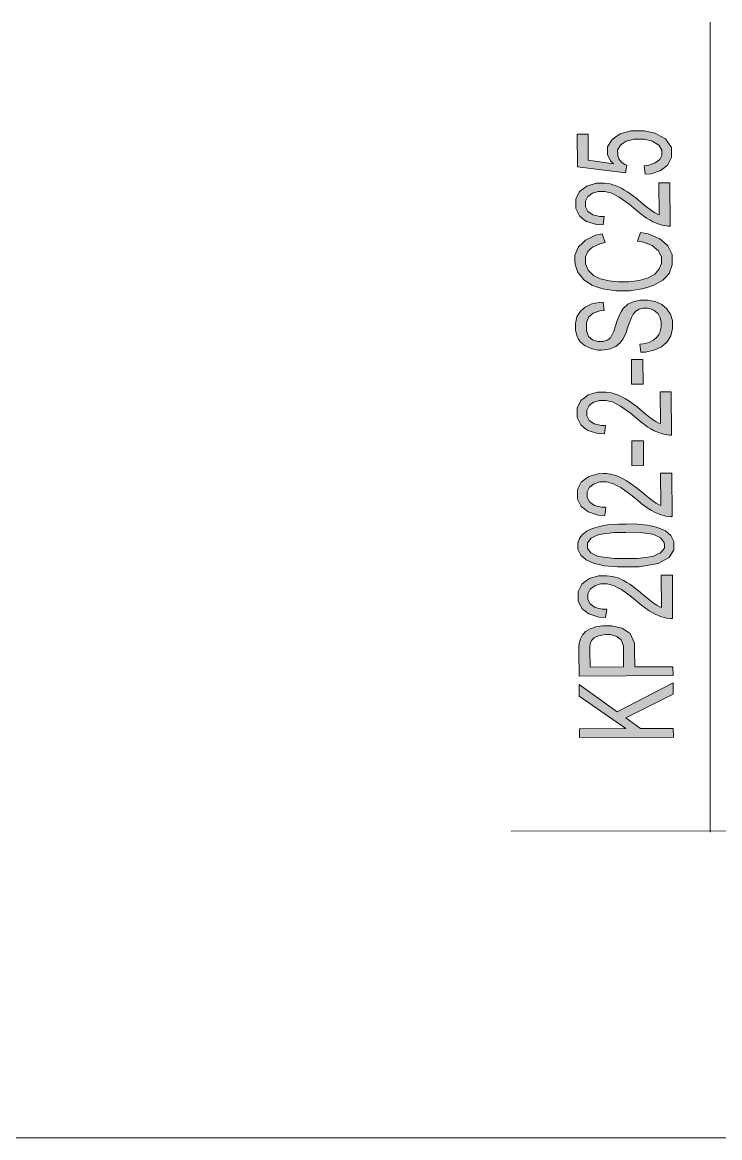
# Model space of a CAD drawing. Header units: millimetres. Extents: x 568 to 57335, y 85 to 28579.
# Drawn here: x 56474.1 to 56518.1, y 28272.2 to 28342.6 of the extents above; entities that cross this region are included whole.
import ezdxf

# ---------------------------------------------------------------- set-up
doc = ezdxf.new("R2010")
doc.units = ezdxf.units.MM

msp = doc.modelspace()

# ---------------------------------------------------------------- hatches: boundary and pattern name
h = msp.add_hatch(color=0)
h.dxf.hatch_style = 2
h.paths.add_polyline_path([(56513.42, 28333.015), (56513.352, 28333.547), (56513.633, 28333.577), (56514.051, 28333.722), (56514.188, 28333.828), (56514.332, 28333.934), (56514.469, 28334.2), (56514.469, 28334.352), (56514.469, 28334.534), (56514.271, 28334.846), (56514.066, 28334.975), (56513.869, 28335.097), (56513.344, 28335.218), (56513.018, 28335.218), (56512.706, 28335.218), (56512.212, 28335.097), (56512.03, 28334.968), (56511.855, 28334.846), (56511.673, 28334.527), (56511.681, 28334.329), (56511.681, 28334.2), (56511.757, 28333.98), (56511.84, 28333.881), (56511.924, 28333.782), (56512.129, 28333.63), (56512.258, 28333.577), (56512.174, 28333.099), (56509.128, 28333.486), (56509.113, 28335.537), (56509.812, 28335.545), (56509.819, 28333.896), (56511.415, 28333.676), (56511.225, 28333.866), (56511.035, 28334.253), (56511.035, 28334.458), (56511.035, 28334.732), (56511.301, 28335.188), (56511.567, 28335.378), (56511.832, 28335.568), (56512.524, 28335.758), (56512.949, 28335.758), (56513.352, 28335.758), (56514.051, 28335.598), (56514.34, 28335.439), (56514.704, 28335.241), (56515.069, 28334.702), (56515.069, 28334.352), (56515.069, 28334.071), (56514.849, 28333.608), (56514.621, 28333.433), (56514.393, 28333.25), (56513.793, 28333.045)])
h = msp.add_hatch(color=0)
h.dxf.hatch_style = 2
h.paths.add_polyline_path([(56514.279, 28332.468), (56514.978, 28332.476), (56514.993, 28329.74), (56514.864, 28329.733), (56514.613, 28329.763), (56514.492, 28329.794), (56514.286, 28329.847), (56513.891, 28330.006), (56513.701, 28330.128), (56513.504, 28330.242), (56513.056, 28330.569), (56512.797, 28330.781), (56512.402, 28331.116), (56511.764, 28331.571), (56511.536, 28331.685), (56511.301, 28331.807), (56510.868, 28331.921), (56510.662, 28331.921), (56510.442, 28331.921), (56510.077, 28331.815), (56509.933, 28331.701), (56509.781, 28331.594), (56509.637, 28331.313), (56509.637, 28331.138), (56509.637, 28330.948), (56509.796, 28330.66), (56509.956, 28330.546), (56510.115, 28330.439), (56510.549, 28330.333), (56510.83, 28330.333), (56510.754, 28329.809), (56510.336, 28329.832), (56509.698, 28330.029), (56509.477, 28330.204), (56509.257, 28330.379), (56509.037, 28330.85), (56509.037, 28331.146), (56509.037, 28331.442), (56509.265, 28331.913), (56509.5, 28332.088), (56509.736, 28332.263), (56510.321, 28332.445), (56510.67, 28332.445), (56510.852, 28332.445), (56511.202, 28332.4), (56511.377, 28332.346), (56511.544, 28332.301), (56511.908, 28332.134), (56512.098, 28332.012), (56512.288, 28331.898), (56512.813, 28331.511), (56513.147, 28331.237), (56513.42, 28331.009), (56513.8, 28330.721), (56513.899, 28330.652), (56513.998, 28330.591), (56514.195, 28330.485), (56514.294, 28330.439)])
h = msp.add_hatch(color=0)
h.dxf.hatch_style = 2
h.paths.add_polyline_path([(56512.919, 28328.776), (56513.116, 28329.323), (56513.603, 28329.239), (56514.34, 28328.935), (56514.598, 28328.715), (56514.849, 28328.487), (56515.107, 28327.94), (56515.107, 28327.621), (56515.107, 28327.286), (56514.917, 28326.739), (56514.727, 28326.527), (56514.53, 28326.314), (56513.967, 28325.995), (56513.595, 28325.881), (56513.23, 28325.767), (56512.433, 28325.653), (56512.007, 28325.653), (56511.551, 28325.653), (56510.738, 28325.767), (56510.397, 28325.888), (56510.047, 28326.01), (56509.523, 28326.36), (56509.34, 28326.587), (56509.166, 28326.815), (56508.983, 28327.317), (56508.976, 28327.59), (56508.976, 28327.902), (56509.204, 28328.426), (56509.424, 28328.639), (56509.652, 28328.852), (56510.283, 28329.155), (56510.693, 28329.239), (56510.883, 28328.7), (56510.556, 28328.624), (56510.085, 28328.411), (56509.941, 28328.274), (56509.796, 28328.137), (56509.644, 28327.795), (56509.652, 28327.583), (56509.652, 28327.347), (56509.819, 28326.945), (56509.979, 28326.785), (56510.146, 28326.625), (56510.586, 28326.405), (56510.86, 28326.344), (56511.141, 28326.276), (56511.711, 28326.215), (56512, 28326.215), (56512.38, 28326.223), (56513.04, 28326.299), (56513.322, 28326.382), (56513.603, 28326.458), (56514.028, 28326.701), (56514.165, 28326.861), (56514.302, 28327.028), (56514.438, 28327.378), (56514.438, 28327.568), (56514.438, 28327.803), (56514.241, 28328.191), (56514.051, 28328.35), (56513.861, 28328.51), (56513.299, 28328.722)])
h = msp.add_hatch(color=0)
h.dxf.hatch_style = 2
h.paths.add_polyline_path([(56513.139, 28321.771), (56513.071, 28322.287), (56513.291, 28322.31), (56513.656, 28322.394), (56513.8, 28322.462), (56513.945, 28322.53), (56514.173, 28322.743), (56514.264, 28322.887), (56514.347, 28323.024), (56514.431, 28323.343), (56514.431, 28323.518), (56514.431, 28323.678), (56514.362, 28323.951), (56514.294, 28324.073), (56514.226, 28324.194), (56514.043, 28324.369), (56513.929, 28324.43), (56513.808, 28324.483), (56513.557, 28324.544), (56513.42, 28324.544), (56513.276, 28324.544), (56513.033, 28324.483), (56512.934, 28324.422), (56512.828, 28324.369), (56512.653, 28324.179), (56512.585, 28324.05), (56512.539, 28323.966), (56512.395, 28323.594), (56512.304, 28323.305), (56512.205, 28323.024), (56512.022, 28322.622), (56511.939, 28322.508), (56511.825, 28322.356), (56511.551, 28322.135), (56511.384, 28322.059), (56511.225, 28321.983), (56510.852, 28321.915), (56510.647, 28321.907), (56510.427, 28321.907), (56510.001, 28321.999), (56509.804, 28322.082), (56509.614, 28322.173), (56509.31, 28322.432), (56509.211, 28322.599), (56509.113, 28322.774), (56509.006, 28323.153), (56509.006, 28323.359), (56509.006, 28323.586), (56509.105, 28323.997), (56509.211, 28324.171), (56509.318, 28324.354), (56509.629, 28324.62), (56509.834, 28324.718), (56510.039, 28324.817), (56510.503, 28324.916), (56510.769, 28324.931), (56510.83, 28324.399), (56510.549, 28324.377), (56510.123, 28324.232), (56509.979, 28324.111), (56509.834, 28323.989), (56509.698, 28323.624), (56509.698, 28323.381), (56509.698, 28323.138), (56509.834, 28322.774), (56509.963, 28322.66), (56510.093, 28322.546), (56510.412, 28322.439), (56510.594, 28322.439), (56510.754, 28322.439), (56511.012, 28322.523), (56511.118, 28322.599), (56511.217, 28322.682), (56511.43, 28323.093), (56511.536, 28323.435), (56511.643, 28323.769), (56511.825, 28324.225), (56511.908, 28324.354), (56512.022, 28324.536), (56512.326, 28324.802), (56512.509, 28324.893), (56512.691, 28324.977), (56513.109, 28325.068), (56513.352, 28325.068), (56513.588, 28325.068), (56514.036, 28324.977), (56514.241, 28324.886), (56514.454, 28324.787), (56514.78, 28324.521), (56514.894, 28324.346), (56515.016, 28324.171), (56515.13, 28323.769), (56515.13, 28323.548), (56515.137, 28323.267), (56515.023, 28322.796), (56514.902, 28322.606), (56514.788, 28322.416), (56514.438, 28322.113), (56514.203, 28322.006), (56513.967, 28321.892), (56513.436, 28321.778)])
h = msp.add_hatch(color=0)
h.dxf.hatch_style = 2
h.paths.add_polyline_path([(56513.276, 28319.757), (56512.547, 28319.757), (56512.539, 28321.322), (56513.268, 28321.322)])
h = msp.add_hatch(color=0)
h.dxf.hatch_style = 2
h.paths.add_polyline_path([(56514.355, 28319.279), (56515.054, 28319.279), (56515.077, 28316.544), (56514.94, 28316.536), (56514.689, 28316.566), (56514.568, 28316.597), (56514.37, 28316.65), (56513.975, 28316.817), (56513.777, 28316.931), (56513.58, 28317.045), (56513.132, 28317.372), (56512.881, 28317.592), (56512.478, 28317.926), (56511.848, 28318.375), (56511.612, 28318.496), (56511.384, 28318.61), (56510.944, 28318.732), (56510.738, 28318.732), (56510.526, 28318.724), (56510.161, 28318.618), (56510.009, 28318.504), (56509.865, 28318.397), (56509.72, 28318.116), (56509.72, 28317.942), (56509.72, 28317.759), (56509.88, 28317.463), (56510.039, 28317.356), (56510.191, 28317.243), (56510.632, 28317.136), (56510.906, 28317.136), (56510.837, 28316.612), (56510.419, 28316.635), (56509.781, 28316.832), (56509.561, 28317.007), (56509.34, 28317.182), (56509.113, 28317.653), (56509.113, 28317.949), (56509.113, 28318.245), (56509.348, 28318.724), (56509.584, 28318.899), (56509.819, 28319.074), (56510.404, 28319.248), (56510.754, 28319.248), (56510.928, 28319.256), (56511.278, 28319.203), (56511.453, 28319.15), (56511.627, 28319.104), (56511.984, 28318.937), (56512.174, 28318.823), (56512.372, 28318.701), (56512.896, 28318.314), (56513.223, 28318.04), (56513.504, 28317.812), (56513.876, 28317.524), (56513.975, 28317.455), (56514.074, 28317.394), (56514.271, 28317.288), (56514.37, 28317.243)])
h = msp.add_hatch(color=0)
h.dxf.hatch_style = 2
h.paths.add_polyline_path([(56513.306, 28314.614), (56512.577, 28314.606), (56512.569, 28316.171), (56513.299, 28316.171)])
h = msp.add_hatch(color=0)
h.dxf.hatch_style = 2
h.paths.add_polyline_path([(56514.385, 28314.128), (56515.084, 28314.135), (56515.107, 28311.392), (56514.97, 28311.392), (56514.72, 28311.415), (56514.598, 28311.453), (56514.4, 28311.499), (56514.005, 28311.666), (56513.808, 28311.78), (56513.61, 28311.894), (56513.162, 28312.221), (56512.911, 28312.441), (56512.509, 28312.775), (56511.878, 28313.223), (56511.643, 28313.345), (56511.415, 28313.467), (56510.974, 28313.581), (56510.769, 28313.581), (56510.556, 28313.581), (56510.191, 28313.467), (56510.039, 28313.36), (56509.895, 28313.246), (56509.751, 28312.965), (56509.751, 28312.79), (56509.751, 28312.608), (56509.91, 28312.312), (56510.07, 28312.205), (56510.222, 28312.099), (56510.662, 28311.985), (56510.936, 28311.985), (56510.868, 28311.461), (56510.45, 28311.491), (56509.812, 28311.689), (56509.591, 28311.863), (56509.371, 28312.031), (56509.143, 28312.502), (56509.143, 28312.798), (56509.143, 28313.094), (56509.378, 28313.573), (56509.614, 28313.748), (56509.85, 28313.922), (56510.435, 28314.097), (56510.784, 28314.105), (56510.959, 28314.105), (56511.308, 28314.052), (56511.483, 28314.006), (56511.658, 28313.953), (56512.015, 28313.786), (56512.212, 28313.672), (56512.402, 28313.55), (56512.927, 28313.163), (56513.253, 28312.889), (56513.534, 28312.661), (56513.907, 28312.373), (56514.005, 28312.312), (56514.104, 28312.243), (56514.302, 28312.137), (56514.4, 28312.099)])
h = msp.add_hatch(color=0)
h.paths.add_polyline_path([(56512.197, 28308.224), (56511.673, 28308.217), (56510.83, 28308.293), (56510.503, 28308.361), (56510.184, 28308.437), (56509.69, 28308.657), (56509.515, 28308.809), (56509.34, 28308.954), (56509.166, 28309.326), (56509.166, 28309.554), (56509.166, 28309.721), (56509.257, 28310.017), (56509.356, 28310.139), (56509.447, 28310.268), (56509.72, 28310.481), (56509.903, 28310.557), (56510.085, 28310.64), (56510.526, 28310.777), (56510.784, 28310.823), (56511.042, 28310.868), (56511.741, 28310.921), (56512.182, 28310.921), (56512.706, 28310.929), (56513.55, 28310.853), (56513.869, 28310.785), (56514.195, 28310.709), (56514.689, 28310.488), (56514.864, 28310.344), (56515.039, 28310.192), (56515.213, 28309.82), (56515.213, 28309.592), (56515.221, 28309.288), (56514.917, 28308.817), (56514.613, 28308.65), (56514.241, 28308.437), (56513.033, 28308.224)])
h.paths.add_polyline_path([(56512.197, 28308.749), (56512.927, 28308.749), (56513.899, 28308.878), (56514.142, 28308.992), (56514.378, 28309.113), (56514.621, 28309.409), (56514.621, 28309.584), (56514.613, 28309.759), (56514.37, 28310.055), (56514.127, 28310.177), (56513.891, 28310.291), (56512.919, 28310.405), (56512.19, 28310.397), (56511.46, 28310.397), (56510.488, 28310.268), (56510.245, 28310.154), (56510.009, 28310.032), (56509.766, 28309.729), (56509.766, 28309.554), (56509.766, 28309.379), (56509.986, 28309.098), (56510.199, 28308.992), (56510.465, 28308.862), (56511.468, 28308.741)])
h = msp.add_hatch(color=0)
h.dxf.hatch_style = 2
h.paths.add_polyline_path([(56514.423, 28307.685), (56515.13, 28307.692), (56515.145, 28304.95), (56515.008, 28304.95), (56514.758, 28304.98), (56514.636, 28305.011), (56514.438, 28305.064), (56514.043, 28305.223), (56513.846, 28305.337), (56513.656, 28305.451), (56513.2, 28305.785), (56512.949, 28305.998), (56512.547, 28306.333), (56511.916, 28306.788), (56511.681, 28306.902), (56511.453, 28307.024), (56511.012, 28307.138), (56510.807, 28307.138), (56510.594, 28307.138), (56510.229, 28307.024), (56510.077, 28306.918), (56509.933, 28306.811), (56509.789, 28306.522), (56509.789, 28306.355), (56509.789, 28306.165), (56509.948, 28305.877), (56510.108, 28305.763), (56510.26, 28305.656), (56510.7, 28305.55), (56510.982, 28305.55), (56510.906, 28305.026), (56510.488, 28305.049), (56509.85, 28305.246), (56509.629, 28305.421), (56509.409, 28305.596), (56509.181, 28306.067), (56509.181, 28306.363), (56509.181, 28306.659), (56509.416, 28307.13), (56509.652, 28307.305), (56509.888, 28307.48), (56510.473, 28307.662), (56510.822, 28307.662), (56510.997, 28307.662), (56511.346, 28307.616), (56511.521, 28307.563), (56511.696, 28307.518), (56512.053, 28307.351), (56512.25, 28307.229), (56512.44, 28307.115), (56512.965, 28306.728), (56513.291, 28306.454), (56513.572, 28306.226), (56513.945, 28305.93), (56514.043, 28305.869), (56514.142, 28305.801), (56514.34, 28305.694), (56514.438, 28305.656)])
h = msp.add_hatch(color=0)
h.paths.add_polyline_path([(56515.168, 28301.364), (56509.234, 28301.326), (56509.227, 28302.891), (56509.227, 28303.096), (56509.249, 28303.415), (56509.28, 28303.521), (56509.318, 28303.673), (56509.454, 28303.932), (56509.553, 28304.038), (56509.652, 28304.137), (56509.941, 28304.304), (56510.123, 28304.372), (56510.305, 28304.433), (56510.708, 28304.502), (56510.928, 28304.502), (56511.308, 28304.502), (56511.946, 28304.342), (56512.212, 28304.175), (56512.471, 28304.008), (56512.737, 28303.4), (56512.744, 28302.959), (56512.752, 28301.896), (56515.16, 28301.911)])
h.paths.add_polyline_path([(56512.053, 28301.896), (56512.045, 28302.967), (56512.038, 28303.233), (56511.901, 28303.605), (56511.757, 28303.719), (56511.612, 28303.825), (56511.217, 28303.939), (56510.959, 28303.939), (56510.776, 28303.932), (56510.457, 28303.871), (56510.321, 28303.803), (56510.191, 28303.734), (56510.017, 28303.559), (56509.979, 28303.453), (56509.948, 28303.385), (56509.926, 28303.126), (56509.926, 28302.944), (56509.933, 28301.88)])
h = msp.add_hatch(color=0)
h.dxf.hatch_style = 2
h.paths.add_polyline_path([(56515.191, 28297.474), (56509.257, 28297.443), (56509.257, 28297.99), (56512.19, 28298.006), (56509.242, 28300.049), (56509.242, 28300.794), (56511.65, 28299.069), (56515.168, 28300.9), (56515.168, 28300.179), (56512.182, 28298.689), (56513.124, 28298.013), (56515.183, 28298.021)])

# ---------------------------------------------------------------- linework, layer by layer
at = {"color": 0, "lineweight": 0}
for points in [[(56517.508, 28291.464), (56517.508, 28342.603)], [(56504.942, 28291.525), (56527.43, 28291.555)], [(56807.436, 28272.174), (56262.551, 28272.174)]]:
    msp.add_lwpolyline(points, dxfattribs=at)
for points in [[(56513.42, 28333.015), (56513.352, 28333.547), (56513.633, 28333.577), (56514.051, 28333.722), (56514.188, 28333.828), (56514.332, 28333.934), (56514.469, 28334.2), (56514.469, 28334.352), (56514.469, 28334.534), (56514.271, 28334.846), (56514.066, 28334.975), (56513.869, 28335.097), (56513.344, 28335.218), (56513.018, 28335.218), (56512.706, 28335.218), (56512.212, 28335.097), (56512.03, 28334.968), (56511.855, 28334.846), (56511.673, 28334.527), (56511.681, 28334.329), (56511.681, 28334.2), (56511.757, 28333.98), (56511.84, 28333.881), (56511.924, 28333.782), (56512.129, 28333.63), (56512.258, 28333.577), (56512.174, 28333.099), (56509.128, 28333.486), (56509.113, 28335.537), (56509.812, 28335.545), (56509.819, 28333.896), (56511.415, 28333.676), (56511.225, 28333.866), (56511.035, 28334.253), (56511.035, 28334.458), (56511.035, 28334.732), (56511.301, 28335.188), (56511.567, 28335.378), (56511.832, 28335.568), (56512.524, 28335.758), (56512.949, 28335.758), (56513.352, 28335.758), (56514.051, 28335.598), (56514.34, 28335.439), (56514.704, 28335.241), (56515.069, 28334.702), (56515.069, 28334.352), (56515.069, 28334.071), (56514.849, 28333.608), (56514.621, 28333.433), (56514.393, 28333.25), (56513.793, 28333.045)], [(56514.279, 28332.468), (56514.978, 28332.476), (56514.993, 28329.74), (56514.864, 28329.733), (56514.613, 28329.763), (56514.492, 28329.794), (56514.286, 28329.847), (56513.891, 28330.006), (56513.701, 28330.128), (56513.504, 28330.242), (56513.056, 28330.569), (56512.797, 28330.781), (56512.402, 28331.116), (56511.764, 28331.571), (56511.536, 28331.685), (56511.301, 28331.807), (56510.868, 28331.921), (56510.662, 28331.921), (56510.442, 28331.921), (56510.077, 28331.815), (56509.933, 28331.701), (56509.781, 28331.594), (56509.637, 28331.313), (56509.637, 28331.138), (56509.637, 28330.948), (56509.796, 28330.66), (56509.956, 28330.546), (56510.115, 28330.439), (56510.549, 28330.333), (56510.83, 28330.333), (56510.754, 28329.809), (56510.336, 28329.832), (56509.698, 28330.029), (56509.477, 28330.204), (56509.257, 28330.379), (56509.037, 28330.85), (56509.037, 28331.146), (56509.037, 28331.442), (56509.265, 28331.913), (56509.5, 28332.088), (56509.736, 28332.263), (56510.321, 28332.445), (56510.67, 28332.445), (56510.852, 28332.445), (56511.202, 28332.4), (56511.377, 28332.346), (56511.544, 28332.301), (56511.908, 28332.134), (56512.098, 28332.012), (56512.288, 28331.898), (56512.813, 28331.511), (56513.147, 28331.237), (56513.42, 28331.009), (56513.8, 28330.721), (56513.899, 28330.652), (56513.998, 28330.591), (56514.195, 28330.485), (56514.294, 28330.439)], [(56512.919, 28328.776), (56513.116, 28329.323), (56513.603, 28329.239), (56514.34, 28328.935), (56514.598, 28328.715), (56514.849, 28328.487), (56515.107, 28327.94), (56515.107, 28327.621), (56515.107, 28327.286), (56514.917, 28326.739), (56514.727, 28326.527), (56514.53, 28326.314), (56513.967, 28325.995), (56513.595, 28325.881), (56513.23, 28325.767), (56512.433, 28325.653), (56512.007, 28325.653), (56511.551, 28325.653), (56510.738, 28325.767), (56510.397, 28325.888), (56510.047, 28326.01), (56509.523, 28326.36), (56509.34, 28326.587), (56509.166, 28326.815), (56508.983, 28327.317), (56508.976, 28327.59), (56508.976, 28327.902), (56509.204, 28328.426), (56509.424, 28328.639), (56509.652, 28328.852), (56510.283, 28329.155), (56510.693, 28329.239), (56510.883, 28328.7), (56510.556, 28328.624), (56510.085, 28328.411), (56509.941, 28328.274), (56509.796, 28328.137), (56509.644, 28327.795), (56509.652, 28327.583), (56509.652, 28327.347), (56509.819, 28326.945), (56509.979, 28326.785), (56510.146, 28326.625), (56510.586, 28326.405), (56510.86, 28326.344), (56511.141, 28326.276), (56511.711, 28326.215), (56512, 28326.215), (56512.38, 28326.223), (56513.04, 28326.299), (56513.322, 28326.382), (56513.603, 28326.458), (56514.028, 28326.701), (56514.165, 28326.861), (56514.302, 28327.028), (56514.438, 28327.378), (56514.438, 28327.568), (56514.438, 28327.803), (56514.241, 28328.191), (56514.051, 28328.35), (56513.861, 28328.51), (56513.299, 28328.722)], [(56513.139, 28321.771), (56513.071, 28322.287), (56513.291, 28322.31), (56513.656, 28322.394), (56513.8, 28322.462), (56513.945, 28322.53), (56514.173, 28322.743), (56514.264, 28322.887), (56514.347, 28323.024), (56514.431, 28323.343), (56514.431, 28323.518), (56514.431, 28323.678), (56514.362, 28323.951), (56514.294, 28324.073), (56514.226, 28324.194), (56514.043, 28324.369), (56513.929, 28324.43), (56513.808, 28324.483), (56513.557, 28324.544), (56513.42, 28324.544), (56513.276, 28324.544), (56513.033, 28324.483), (56512.934, 28324.422), (56512.828, 28324.369), (56512.653, 28324.179), (56512.585, 28324.05), (56512.539, 28323.966), (56512.395, 28323.594), (56512.304, 28323.305), (56512.205, 28323.024), (56512.022, 28322.622), (56511.939, 28322.508), (56511.825, 28322.356), (56511.551, 28322.135), (56511.384, 28322.059), (56511.225, 28321.983), (56510.852, 28321.915), (56510.647, 28321.907), (56510.427, 28321.907), (56510.001, 28321.999), (56509.804, 28322.082), (56509.614, 28322.173), (56509.31, 28322.432), (56509.211, 28322.599), (56509.113, 28322.774), (56509.006, 28323.153), (56509.006, 28323.359), (56509.006, 28323.586), (56509.105, 28323.997), (56509.211, 28324.171), (56509.318, 28324.354), (56509.629, 28324.62), (56509.834, 28324.718), (56510.039, 28324.817), (56510.503, 28324.916), (56510.769, 28324.931), (56510.83, 28324.399), (56510.549, 28324.377), (56510.123, 28324.232), (56509.979, 28324.111), (56509.834, 28323.989), (56509.698, 28323.624), (56509.698, 28323.381), (56509.698, 28323.138), (56509.834, 28322.774), (56509.963, 28322.66), (56510.093, 28322.546), (56510.412, 28322.439), (56510.594, 28322.439), (56510.754, 28322.439), (56511.012, 28322.523), (56511.118, 28322.599), (56511.217, 28322.682), (56511.43, 28323.093), (56511.536, 28323.435), (56511.643, 28323.769), (56511.825, 28324.225), (56511.908, 28324.354), (56512.022, 28324.536), (56512.326, 28324.802), (56512.509, 28324.893), (56512.691, 28324.977), (56513.109, 28325.068), (56513.352, 28325.068), (56513.588, 28325.068), (56514.036, 28324.977), (56514.241, 28324.886), (56514.454, 28324.787), (56514.78, 28324.521), (56514.894, 28324.346), (56515.016, 28324.171), (56515.13, 28323.769), (56515.13, 28323.548), (56515.137, 28323.267), (56515.023, 28322.796), (56514.902, 28322.606), (56514.788, 28322.416), (56514.438, 28322.113), (56514.203, 28322.006), (56513.967, 28321.892), (56513.436, 28321.778)], [(56513.276, 28319.757), (56512.547, 28319.757), (56512.539, 28321.322), (56513.268, 28321.322)], [(56514.355, 28319.279), (56515.054, 28319.279), (56515.077, 28316.544), (56514.94, 28316.536), (56514.689, 28316.566), (56514.568, 28316.597), (56514.37, 28316.65), (56513.975, 28316.817), (56513.777, 28316.931), (56513.58, 28317.045), (56513.132, 28317.372), (56512.881, 28317.592), (56512.478, 28317.926), (56511.848, 28318.375), (56511.612, 28318.496), (56511.384, 28318.61), (56510.944, 28318.732), (56510.738, 28318.732), (56510.526, 28318.724), (56510.161, 28318.618), (56510.009, 28318.504), (56509.865, 28318.397), (56509.72, 28318.116), (56509.72, 28317.942), (56509.72, 28317.759), (56509.88, 28317.463), (56510.039, 28317.356), (56510.191, 28317.243), (56510.632, 28317.136), (56510.906, 28317.136), (56510.837, 28316.612), (56510.419, 28316.635), (56509.781, 28316.832), (56509.561, 28317.007), (56509.34, 28317.182), (56509.113, 28317.653), (56509.113, 28317.949), (56509.113, 28318.245), (56509.348, 28318.724), (56509.584, 28318.899), (56509.819, 28319.074), (56510.404, 28319.248), (56510.754, 28319.248), (56510.928, 28319.256), (56511.278, 28319.203), (56511.453, 28319.15), (56511.627, 28319.104), (56511.984, 28318.937), (56512.174, 28318.823), (56512.372, 28318.701), (56512.896, 28318.314), (56513.223, 28318.04), (56513.504, 28317.812), (56513.876, 28317.524), (56513.975, 28317.455), (56514.074, 28317.394), (56514.271, 28317.288), (56514.37, 28317.243)], [(56513.306, 28314.614), (56512.577, 28314.606), (56512.569, 28316.171), (56513.299, 28316.171)], [(56514.385, 28314.128), (56515.084, 28314.135), (56515.107, 28311.392), (56514.97, 28311.392), (56514.72, 28311.415), (56514.598, 28311.453), (56514.4, 28311.499), (56514.005, 28311.666), (56513.808, 28311.78), (56513.61, 28311.894), (56513.162, 28312.221), (56512.911, 28312.441), (56512.509, 28312.775), (56511.878, 28313.223), (56511.643, 28313.345), (56511.415, 28313.467), (56510.974, 28313.581), (56510.769, 28313.581), (56510.556, 28313.581), (56510.191, 28313.467), (56510.039, 28313.36), (56509.895, 28313.246), (56509.751, 28312.965), (56509.751, 28312.79), (56509.751, 28312.608), (56509.91, 28312.312), (56510.07, 28312.205), (56510.222, 28312.099), (56510.662, 28311.985), (56510.936, 28311.985), (56510.868, 28311.461), (56510.45, 28311.491), (56509.812, 28311.689), (56509.591, 28311.863), (56509.371, 28312.031), (56509.143, 28312.502), (56509.143, 28312.798), (56509.143, 28313.094), (56509.378, 28313.573), (56509.614, 28313.748), (56509.85, 28313.922), (56510.435, 28314.097), (56510.784, 28314.105), (56510.959, 28314.105), (56511.308, 28314.052), (56511.483, 28314.006), (56511.658, 28313.953), (56512.015, 28313.786), (56512.212, 28313.672), (56512.402, 28313.55), (56512.927, 28313.163), (56513.253, 28312.889), (56513.534, 28312.661), (56513.907, 28312.373), (56514.005, 28312.312), (56514.104, 28312.243), (56514.302, 28312.137), (56514.4, 28312.099)], [(56512.197, 28308.224), (56511.673, 28308.217), (56510.83, 28308.293), (56510.503, 28308.361), (56510.184, 28308.437), (56509.69, 28308.657), (56509.515, 28308.809), (56509.34, 28308.954), (56509.166, 28309.326), (56509.166, 28309.554), (56509.166, 28309.721), (56509.257, 28310.017), (56509.356, 28310.139), (56509.447, 28310.268), (56509.72, 28310.481), (56509.903, 28310.557), (56510.085, 28310.64), (56510.526, 28310.777), (56510.784, 28310.823), (56511.042, 28310.868), (56511.741, 28310.921), (56512.182, 28310.921), (56512.706, 28310.929), (56513.55, 28310.853), (56513.869, 28310.785), (56514.195, 28310.709), (56514.689, 28310.488), (56514.864, 28310.344), (56515.039, 28310.192), (56515.213, 28309.82), (56515.213, 28309.592), (56515.221, 28309.288), (56514.917, 28308.817), (56514.613, 28308.65), (56514.241, 28308.437), (56513.033, 28308.224)], [(56512.197, 28308.749), (56512.927, 28308.749), (56513.899, 28308.878), (56514.142, 28308.992), (56514.378, 28309.113), (56514.621, 28309.409), (56514.621, 28309.584), (56514.613, 28309.759), (56514.37, 28310.055), (56514.127, 28310.177), (56513.891, 28310.291), (56512.919, 28310.405), (56512.19, 28310.397), (56511.46, 28310.397), (56510.488, 28310.268), (56510.245, 28310.154), (56510.009, 28310.032), (56509.766, 28309.729), (56509.766, 28309.554), (56509.766, 28309.379), (56509.986, 28309.098), (56510.199, 28308.992), (56510.465, 28308.862), (56511.468, 28308.741)], [(56514.423, 28307.685), (56515.13, 28307.692), (56515.145, 28304.95), (56515.008, 28304.95), (56514.758, 28304.98), (56514.636, 28305.011), (56514.438, 28305.064), (56514.043, 28305.223), (56513.846, 28305.337), (56513.656, 28305.451), (56513.2, 28305.785), (56512.949, 28305.998), (56512.547, 28306.333), (56511.916, 28306.788), (56511.681, 28306.902), (56511.453, 28307.024), (56511.012, 28307.138), (56510.807, 28307.138), (56510.594, 28307.138), (56510.229, 28307.024), (56510.077, 28306.918), (56509.933, 28306.811), (56509.789, 28306.522), (56509.789, 28306.355), (56509.789, 28306.165), (56509.948, 28305.877), (56510.108, 28305.763), (56510.26, 28305.656), (56510.7, 28305.55), (56510.982, 28305.55), (56510.906, 28305.026), (56510.488, 28305.049), (56509.85, 28305.246), (56509.629, 28305.421), (56509.409, 28305.596), (56509.181, 28306.067), (56509.181, 28306.363), (56509.181, 28306.659), (56509.416, 28307.13), (56509.652, 28307.305), (56509.888, 28307.48), (56510.473, 28307.662), (56510.822, 28307.662), (56510.997, 28307.662), (56511.346, 28307.616), (56511.521, 28307.563), (56511.696, 28307.518), (56512.053, 28307.351), (56512.25, 28307.229), (56512.44, 28307.115), (56512.965, 28306.728), (56513.291, 28306.454), (56513.572, 28306.226), (56513.945, 28305.93), (56514.043, 28305.869), (56514.142, 28305.801), (56514.34, 28305.694), (56514.438, 28305.656)], [(56515.168, 28301.364), (56509.234, 28301.326), (56509.227, 28302.891), (56509.227, 28303.096), (56509.249, 28303.415), (56509.28, 28303.521), (56509.318, 28303.673), (56509.454, 28303.932), (56509.553, 28304.038), (56509.652, 28304.137), (56509.941, 28304.304), (56510.123, 28304.372), (56510.305, 28304.433), (56510.708, 28304.502), (56510.928, 28304.502), (56511.308, 28304.502), (56511.946, 28304.342), (56512.212, 28304.175), (56512.471, 28304.008), (56512.737, 28303.4), (56512.744, 28302.959), (56512.752, 28301.896), (56515.16, 28301.911)], [(56512.053, 28301.896), (56512.045, 28302.967), (56512.038, 28303.233), (56511.901, 28303.605), (56511.757, 28303.719), (56511.612, 28303.825), (56511.217, 28303.939), (56510.959, 28303.939), (56510.776, 28303.932), (56510.457, 28303.871), (56510.321, 28303.803), (56510.191, 28303.734), (56510.017, 28303.559), (56509.979, 28303.453), (56509.948, 28303.385), (56509.926, 28303.126), (56509.926, 28302.944), (56509.933, 28301.88)], [(56515.191, 28297.474), (56509.257, 28297.443), (56509.257, 28297.99), (56512.19, 28298.006), (56509.242, 28300.049), (56509.242, 28300.794), (56511.65, 28299.069), (56515.168, 28300.9), (56515.168, 28300.179), (56512.182, 28298.689), (56513.124, 28298.013), (56515.183, 28298.021)]]:
    msp.add_lwpolyline(points, close=True, dxfattribs=at)

doc.saveas('drawing.dxf')
